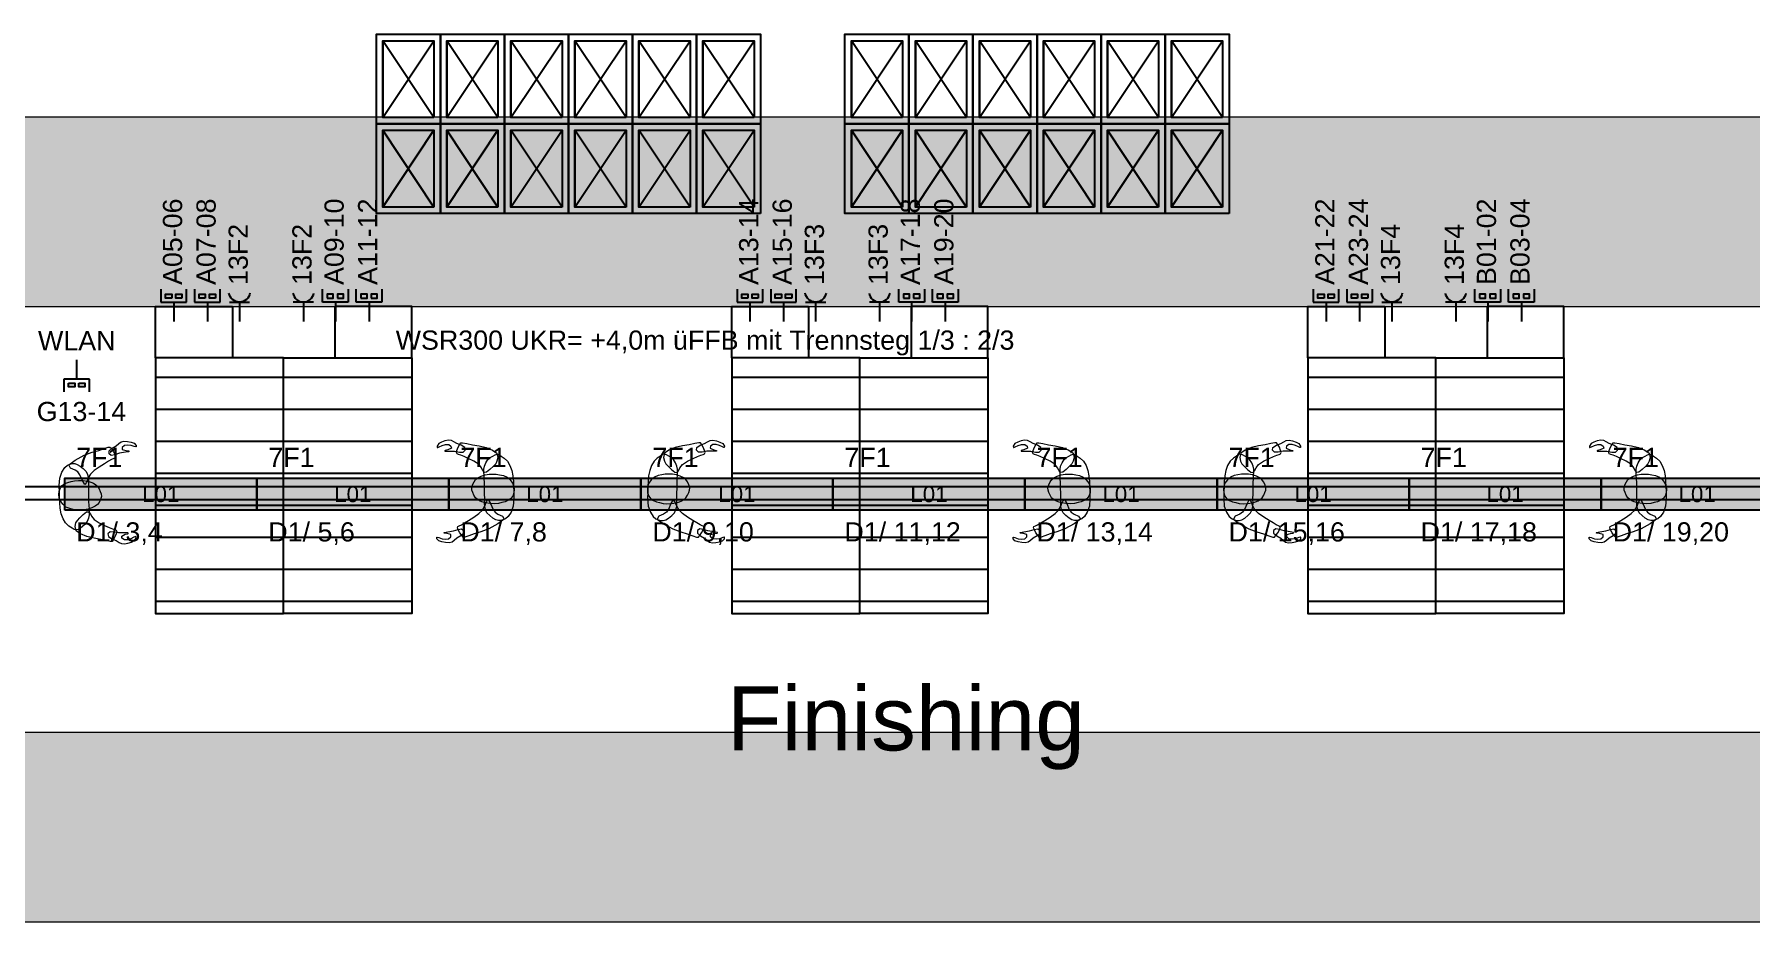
# Model space of a CAD drawing. Header units: millimetres. Extents: x 71769 to 78969, y 7991 to 11789.
# Drawn here: x 73648 to 74989, y 10059 to 10752 of the extents above; entities that cross this region are included whole.
import ezdxf
from ezdxf.enums import TextEntityAlignment as Align

# ---------------------------------------------------------------- set-up
doc = ezdxf.new("R2010")
doc.units = ezdxf.units.MM
doc.header["$LTSCALE"] = 5
doc.header["$MEASUREMENT"] = 0
doc.linetypes.add('AUSGEZOGEN', pattern=[0])
doc.layers.get('0').update_dxf_attribs({"linetype": 'CONTINUOUS'})
for name, color, linetype, lineweight in [('203_Kabelrinnen und Heizplatten#Maßlinie 1_100', 7, 'AUSGEZOGEN', 18), ('4501_180704 Layout Brunnenstraße HCH.dwg#0', 7, 'AUSGEZOGEN', 25), ('4501_180704 Layout Brunnenstraße HCH.dwg#001 Standard-XFT_Con', 7, 'AUSGEZOGEN', 13)]:
    doc.layers.add(name, color=color, linetype=linetype, lineweight=lineweight)
for name, color, linetype in [('E_BEL', 1, 'CONTINUOUS'), ('E_EI_IN', 5, 'CONTINUOUS'), ('E_LF_KR', 7, 'CONTINUOUS'), ('E_SI_EDV', 3, 'CONTINUOUS')]:
    doc.layers.add(name, color=color, linetype=linetype)
doc.styles.add('ARIAL', font='arial.ttf')

# ---------------------------------------------------------------- blocks, each defined once
blk = doc.blocks.new('LED Leuchte')
at = {"true_color": 0xf8f6b0}
h = blk.add_hatch(color=51, dxfattribs=at)
h.dxf.hatch_style = 1
h.paths.add_polyline_path([(0.5, 1), (-0.5, 1), (-0.5, 0), (0.5, 0)])
blk.add_lwpolyline([(-0.5, 0), (-0.5, 1), (0.5, 1), (0.5, 0), (-0.5, 0)])
at = {"style": 'ARIAL'}
for tag, p in [('LED', (0, 0.5)), ('STROMKREIS', (-0.0092, -0.3367)), ('SCHALTKREIS', (-0.0092, -0.5167)), ('FREI1', (-0.0092, -0.6967)), ('FREI2', (-0.0092, -0.889)), ('FREI3', (-0.0092, -1.0567))]:
    blk.add_attdef(tag, text='', height=0.15, dxfattribs=at).set_placement(p, align=Align.MIDDLE_CENTER)
blk.add_attdef('TYP', text='', height=0.15, dxfattribs=at).set_placement((-0.0092, -0.1567), align=Align.MIDDLE)
blk = doc.blocks.new('*U698')
for p, q in [((-0.1, 0.251), (-0.1, 0.151)), ((-0.1, 0.151), (0.1, 0.151)), ((0, 0.151), (0, 0)), ((0.1, 0.151), (0.1, 0.251))]:
    blk.add_line(p, q)
at = {"color": 0, "linetype": 'ByBlock'}
for points in [[(-0.016, 0.183), (-0.064, 0.183), (-0.064, 0.212), (-0.016, 0.212)], [(0.064, 0.183), (0.016, 0.183), (0.016, 0.212), (0.064, 0.212)]]:
    blk.add_lwpolyline(points, close=True, dxfattribs=at)
at = {"style": 'ARIAL'}
for tag, p in [('FREI2', (0, 1.205)), ('LEISTUNG', (0, 1.005)), ('SCHALTKREIS', (0, 0.805)), ('STROMKREIS', (0, 0.605)), ('TYP', (0, 0.405))]:
    blk.add_attdef(tag, text='', height=0.15, dxfattribs=at).set_placement(p, align=Align.MIDDLE)
blk.add_attdef('FREI1', text='', height=0.15, dxfattribs=at).set_placement((0.167, 0.077), align=Align.MIDDLE_LEFT)
blk = doc.blocks.new('*U696')
for p, q in [((0, -0.151), (0, 0)), ((-0.079, -0.151), (0.079, -0.151))]:
    blk.add_line(p, q)
blk.add_arc((0, -0.234), 0.0828, 8.4436, 171.5564)
at = {"style": 'ARIAL'}
blk.add_attdef('FREI1', text='', height=0.15, dxfattribs=at).set_placement((0.167, -0.074), align=Align.MIDDLE_LEFT)
for tag, p in [('TYP', (0, -0.341)), ('SCHALTKREIS', (0, -0.56)), ('STROMKREIS', (0, -0.78)), ('LEISTUNG', (0, -1)), ('FREI2', (0, -1.219))]:
    blk.add_attdef(tag, text='', height=0.15, dxfattribs=at).set_placement(p, align=Align.MIDDLE_CENTER)

msp = doc.modelspace()

# ---------------------------------------------------------------- hatches: boundary and pattern name
at = {"layer": '203_Kabelrinnen und Heizplatten#Maßlinie 1_100', "linetype": 'AUSGEZOGEN', "lineweight": 13}
for points in [[(72750.5, 10539.4), (75750.5, 10539.4), (75750.5, 10687.4), (72750.5, 10687.4)], [(72757.7, 10058.6), (75757.7, 10058.6), (75757.7, 10206.6), (72757.7, 10206.6)]]:
    msp.add_hatch(color=8, dxfattribs=at).paths.add_polyline_path(points)

# ---------------------------------------------------------------- linework, layer by layer
at = {"layer": '203_Kabelrinnen und Heizplatten#Maßlinie 1_100', "color": 18, "linetype": 'AUSGEZOGEN', "lineweight": 13, "true_color": 0x000000}
for p, q in [((75750.5, 10687.4), (72750.5, 10687.4)), ((72750.5, 10539.4), (75750.5, 10539.4)), ((75757.7, 10206.6), (72757.7, 10206.6)), ((72757.7, 10058.6), (75757.7, 10058.6))]:
    msp.add_line(p, q, dxfattribs=at)
at = {"layer": '4501_180704 Layout Brunnenstraße HCH.dwg#0', "color": 18, "linetype": 'AUSGEZOGEN', "lineweight": 25, "true_color": 0x000000}
for p, q in [((73960.2, 10687.2), (73920.2, 10747.2)), ((73920.2, 10747.2), (73920.2, 10687.2)), ((73920.2, 10687.2), (73960.2, 10747.2)), ((74010.2, 10687.2), (73970.2, 10747.2)), ((73970.2, 10747.2), (73970.2, 10687.2)), ((73970.2, 10687.2), (74010.2, 10747.2)), ((74060.2, 10687.2), (74020.2, 10747.2)), ((74020.2, 10747.2), (74020.2, 10687.2)), ((74020.2, 10687.2), (74060.2, 10747.2)), ((74110.2, 10687.2), (74070.2, 10747.2)), ((74070.2, 10747.2), (74070.2, 10687.2)), ((74070.2, 10687.2), (74110.2, 10747.2)), ((74160.2, 10687.2), (74120.2, 10747.2)), ((74120.2, 10747.2), (74120.2, 10687.2)), ((74120.2, 10687.2), (74160.2, 10747.2)), ((74210.2, 10687.2), (74170.2, 10747.2)), ((74170.2, 10747.2), (74170.2, 10687.2)), ((74170.2, 10687.2), (74210.2, 10747.2)), ((74326.2, 10687.2), (74286.2, 10747.2)), ((74286.2, 10747.2), (74286.2, 10687.2)), ((74286.2, 10687.2), (74326.2, 10747.2)), ((74376.2, 10687.2), (74336.2, 10747.2)), ((74336.2, 10747.2), (74336.2, 10687.2)), ((74336.2, 10687.2), (74376.2, 10747.2)), ((74426.2, 10687.2), (74386.2, 10747.2)), ((74386.2, 10747.2), (74386.2, 10687.2)), ((74386.2, 10687.2), (74426.2, 10747.2)), ((74476.2, 10687.2), (74436.2, 10747.2)), ((74436.2, 10747.2), (74436.2, 10687.2)), ((74436.2, 10687.2), (74476.2, 10747.2)), ((74526.2, 10687.2), (74486.2, 10747.2)), ((74486.2, 10747.2), (74486.2, 10687.2)), ((74486.2, 10687.2), (74526.2, 10747.2)), ((74576.2, 10687.2), (74536.2, 10747.2)), ((74536.2, 10747.2), (74536.2, 10687.2)), ((74536.2, 10687.2), (74576.2, 10747.2)), ((73960.2, 10617.2), (73920.2, 10677.2)), ((73920.2, 10677.2), (73920.2, 10617.2)), ((73920.2, 10617.2), (73960.2, 10677.2)), ((74010.2, 10617.2), (73970.2, 10677.2)), ((73970.2, 10677.2), (73970.2, 10617.2)), ((73970.2, 10617.2), (74010.2, 10677.2)), ((74060.2, 10617.2), (74020.2, 10677.2)), ((74020.2, 10677.2), (74020.2, 10617.2)), ((74020.2, 10617.2), (74060.2, 10677.2)), ((74110.2, 10617.2), (74070.2, 10677.2)), ((74070.2, 10677.2), (74070.2, 10617.2)), ((74070.2, 10617.2), (74110.2, 10677.2)), ((74160.2, 10617.2), (74120.2, 10677.2)), ((74120.2, 10677.2), (74120.2, 10617.2)), ((74120.2, 10617.2), (74160.2, 10677.2)), ((74210.2, 10617.2), (74170.2, 10677.2)), ((74170.2, 10677.2), (74170.2, 10617.2)), ((74170.2, 10617.2), (74210.2, 10677.2)), ((74326.2, 10617.2), (74286.2, 10677.2)), ((74286.2, 10677.2), (74286.2, 10617.2)), ((74286.2, 10617.2), (74326.2, 10677.2)), ((74376.2, 10617.2), (74336.2, 10677.2)), ((74336.2, 10677.2), (74336.2, 10617.2)), ((74336.2, 10617.2), (74376.2, 10677.2)), ((74426.2, 10617.2), (74386.2, 10677.2)), ((74386.2, 10677.2), (74386.2, 10617.2)), ((74386.2, 10617.2), (74426.2, 10677.2)), ((74476.2, 10617.2), (74436.2, 10677.2)), ((74436.2, 10677.2), (74436.2, 10617.2)), ((74436.2, 10617.2), (74476.2, 10677.2)), ((74526.2, 10617.2), (74486.2, 10677.2)), ((74486.2, 10677.2), (74486.2, 10617.2)), ((74486.2, 10617.2), (74526.2, 10677.2)), ((74576.2, 10617.2), (74536.2, 10677.2)), ((74536.2, 10677.2), (74536.2, 10617.2)), ((74536.2, 10617.2), (74576.2, 10677.2)), ((73742.8, 10484.2), (73842.8, 10484.2)), ((73842.8, 10484.2), (73942.8, 10484.2)), ((74192.8, 10484.2), (74292.8, 10484.2)), ((74292.8, 10484.2), (74392.8, 10484.2)), ((74642.8, 10484.2), (74742.8, 10484.2)), ((74742.8, 10484.2), (74842.8, 10484.2)), ((73742.8, 10459.2), (73842.8, 10459.2)), ((73842.8, 10459.2), (73942.8, 10459.2)), ((74192.8, 10459.2), (74292.8, 10459.2)), ((74292.8, 10459.2), (74392.8, 10459.2)), ((74642.8, 10459.2), (74742.8, 10459.2)), ((74742.8, 10459.2), (74842.8, 10459.2)), ((73742.8, 10434.2), (73842.8, 10434.2)), ((73842.8, 10434.2), (73942.8, 10434.2)), ((74192.8, 10434.2), (74292.8, 10434.2)), ((74292.8, 10434.2), (74392.8, 10434.2)), ((74642.8, 10434.2), (74742.8, 10434.2)), ((74742.8, 10434.2), (74842.8, 10434.2)), ((73742.8, 10409.2), (73842.8, 10409.2)), ((73842.8, 10409.2), (73942.8, 10409.2)), ((74192.8, 10409.2), (74292.8, 10409.2)), ((74292.8, 10409.2), (74392.8, 10409.2)), ((74642.8, 10409.2), (74742.8, 10409.2)), ((74742.8, 10409.2), (74842.8, 10409.2)), ((73742.8, 10384.2), (73842.8, 10384.2)), ((73842.8, 10384.2), (73942.8, 10384.2)), ((74192.8, 10384.2), (74292.8, 10384.2)), ((74292.8, 10384.2), (74392.8, 10384.2)), ((74642.8, 10384.2), (74742.8, 10384.2)), ((74742.8, 10384.2), (74842.8, 10384.2)), ((73742.8, 10359.2), (73842.8, 10359.2)), ((73842.8, 10359.2), (73942.8, 10359.2)), ((74192.8, 10359.2), (74292.8, 10359.2)), ((74292.8, 10359.2), (74392.8, 10359.2)), ((74642.8, 10359.2), (74742.8, 10359.2)), ((74742.8, 10359.2), (74842.8, 10359.2)), ((73742.8, 10334.2), (73842.8, 10334.2)), ((73842.8, 10334.2), (73942.8, 10334.2)), ((74192.8, 10334.2), (74292.8, 10334.2)), ((74292.8, 10334.2), (74392.8, 10334.2)), ((74642.8, 10334.2), (74742.8, 10334.2)), ((74742.8, 10334.2), (74842.8, 10334.2)), ((73742.8, 10309.2), (73842.8, 10309.2)), ((73842.8, 10309.2), (73942.8, 10309.2)), ((74192.8, 10309.2), (74292.8, 10309.2)), ((74292.8, 10309.2), (74392.8, 10309.2)), ((74642.8, 10309.2), (74742.8, 10309.2)), ((74742.8, 10309.2), (74842.8, 10309.2))]:
    msp.add_line(p, q, dxfattribs=at)
at = {"layer": '4501_180704 Layout Brunnenstraße HCH.dwg#0', "linetype": 'AUSGEZOGEN', "lineweight": 25}
for points in [[(73965.2, 10682.2), (73915.2, 10682.2), (73915.2, 10752.2), (73965.2, 10752.2), (73965.2, 10682.2)], [(74015.2, 10682.2), (73965.2, 10682.2), (73965.2, 10752.2), (74015.2, 10752.2), (74015.2, 10682.2)], [(74065.2, 10682.2), (74015.2, 10682.2), (74015.2, 10752.2), (74065.2, 10752.2), (74065.2, 10682.2)], [(74115.2, 10682.2), (74065.2, 10682.2), (74065.2, 10752.2), (74115.2, 10752.2), (74115.2, 10682.2)], [(74165.2, 10682.2), (74115.2, 10682.2), (74115.2, 10752.2), (74165.2, 10752.2), (74165.2, 10682.2)], [(74215.2, 10682.2), (74165.2, 10682.2), (74165.2, 10752.2), (74215.2, 10752.2), (74215.2, 10682.2)], [(74331.2, 10682.2), (74281.2, 10682.2), (74281.2, 10752.2), (74331.2, 10752.2), (74331.2, 10682.2)], [(74381.2, 10682.2), (74331.2, 10682.2), (74331.2, 10752.2), (74381.2, 10752.2), (74381.2, 10682.2)], [(74431.2, 10682.2), (74381.2, 10682.2), (74381.2, 10752.2), (74431.2, 10752.2), (74431.2, 10682.2)], [(74481.2, 10682.2), (74431.2, 10682.2), (74431.2, 10752.2), (74481.2, 10752.2), (74481.2, 10682.2)], [(74531.2, 10682.2), (74481.2, 10682.2), (74481.2, 10752.2), (74531.2, 10752.2), (74531.2, 10682.2)], [(74581.2, 10682.2), (74531.2, 10682.2), (74531.2, 10752.2), (74581.2, 10752.2), (74581.2, 10682.2)], [(73960.2, 10687.2), (73920.2, 10687.2), (73920.2, 10747.2), (73960.2, 10747.2), (73960.2, 10687.2)], [(74010.2, 10687.2), (73970.2, 10687.2), (73970.2, 10747.2), (74010.2, 10747.2), (74010.2, 10687.2)], [(74060.2, 10687.2), (74020.2, 10687.2), (74020.2, 10747.2), (74060.2, 10747.2), (74060.2, 10687.2)], [(74110.2, 10687.2), (74070.2, 10687.2), (74070.2, 10747.2), (74110.2, 10747.2), (74110.2, 10687.2)], [(74160.2, 10687.2), (74120.2, 10687.2), (74120.2, 10747.2), (74160.2, 10747.2), (74160.2, 10687.2)], [(74210.2, 10687.2), (74170.2, 10687.2), (74170.2, 10747.2), (74210.2, 10747.2), (74210.2, 10687.2)], [(74326.2, 10687.2), (74286.2, 10687.2), (74286.2, 10747.2), (74326.2, 10747.2), (74326.2, 10687.2)], [(74376.2, 10687.2), (74336.2, 10687.2), (74336.2, 10747.2), (74376.2, 10747.2), (74376.2, 10687.2)], [(74426.2, 10687.2), (74386.2, 10687.2), (74386.2, 10747.2), (74426.2, 10747.2), (74426.2, 10687.2)], [(74476.2, 10687.2), (74436.2, 10687.2), (74436.2, 10747.2), (74476.2, 10747.2), (74476.2, 10687.2)], [(74526.2, 10687.2), (74486.2, 10687.2), (74486.2, 10747.2), (74526.2, 10747.2), (74526.2, 10687.2)], [(74576.2, 10687.2), (74536.2, 10687.2), (74536.2, 10747.2), (74576.2, 10747.2), (74576.2, 10687.2)], [(73965.2, 10612.2), (73915.2, 10612.2), (73915.2, 10682.2), (73965.2, 10682.2), (73965.2, 10612.2)], [(73960.2, 10617.2), (73920.2, 10617.2), (73920.2, 10677.2), (73960.2, 10677.2), (73960.2, 10617.2)], [(74015.2, 10612.2), (73965.2, 10612.2), (73965.2, 10682.2), (74015.2, 10682.2), (74015.2, 10612.2)], [(74010.2, 10617.2), (73970.2, 10617.2), (73970.2, 10677.2), (74010.2, 10677.2), (74010.2, 10617.2)], [(74065.2, 10612.2), (74015.2, 10612.2), (74015.2, 10682.2), (74065.2, 10682.2), (74065.2, 10612.2)], [(74060.2, 10617.2), (74020.2, 10617.2), (74020.2, 10677.2), (74060.2, 10677.2), (74060.2, 10617.2)], [(74115.2, 10612.2), (74065.2, 10612.2), (74065.2, 10682.2), (74115.2, 10682.2), (74115.2, 10612.2)], [(74110.2, 10617.2), (74070.2, 10617.2), (74070.2, 10677.2), (74110.2, 10677.2), (74110.2, 10617.2)], [(74165.2, 10612.2), (74115.2, 10612.2), (74115.2, 10682.2), (74165.2, 10682.2), (74165.2, 10612.2)], [(74160.2, 10617.2), (74120.2, 10617.2), (74120.2, 10677.2), (74160.2, 10677.2), (74160.2, 10617.2)], [(74215.2, 10612.2), (74165.2, 10612.2), (74165.2, 10682.2), (74215.2, 10682.2), (74215.2, 10612.2)], [(74210.2, 10617.2), (74170.2, 10617.2), (74170.2, 10677.2), (74210.2, 10677.2), (74210.2, 10617.2)], [(74331.2, 10612.2), (74281.2, 10612.2), (74281.2, 10682.2), (74331.2, 10682.2), (74331.2, 10612.2)], [(74326.2, 10617.2), (74286.2, 10617.2), (74286.2, 10677.2), (74326.2, 10677.2), (74326.2, 10617.2)], [(74381.2, 10612.2), (74331.2, 10612.2), (74331.2, 10682.2), (74381.2, 10682.2), (74381.2, 10612.2)], [(74376.2, 10617.2), (74336.2, 10617.2), (74336.2, 10677.2), (74376.2, 10677.2), (74376.2, 10617.2)], [(74431.2, 10612.2), (74381.2, 10612.2), (74381.2, 10682.2), (74431.2, 10682.2), (74431.2, 10612.2)], [(74426.2, 10617.2), (74386.2, 10617.2), (74386.2, 10677.2), (74426.2, 10677.2), (74426.2, 10617.2)], [(74481.2, 10612.2), (74431.2, 10612.2), (74431.2, 10682.2), (74481.2, 10682.2), (74481.2, 10612.2)], [(74476.2, 10617.2), (74436.2, 10617.2), (74436.2, 10677.2), (74476.2, 10677.2), (74476.2, 10617.2)], [(74531.2, 10612.2), (74481.2, 10612.2), (74481.2, 10682.2), (74531.2, 10682.2), (74531.2, 10612.2)], [(74526.2, 10617.2), (74486.2, 10617.2), (74486.2, 10677.2), (74526.2, 10677.2), (74526.2, 10617.2)], [(74581.2, 10612.2), (74531.2, 10612.2), (74531.2, 10682.2), (74581.2, 10682.2), (74581.2, 10612.2)], [(74576.2, 10617.2), (74536.2, 10617.2), (74536.2, 10677.2), (74576.2, 10677.2), (74576.2, 10617.2)], [(73802.8, 10539.4), (73802.8, 10499.4), (73742.8, 10499.4), (73742.8, 10539.4), (73802.8, 10539.4)], [(73882.8, 10539.4), (73882.8, 10499.4), (73942.8, 10499.4), (73942.8, 10539.4), (73882.8, 10539.4)], [(74252.8, 10539.4), (74252.8, 10499.4), (74192.8, 10499.4), (74192.8, 10539.4), (74252.8, 10539.4)], [(74332.8, 10539.4), (74332.8, 10499.4), (74392.8, 10499.4), (74392.8, 10539.4), (74332.8, 10539.4)], [(74702.8, 10539.4), (74702.8, 10499.4), (74642.8, 10499.4), (74642.8, 10539.4), (74702.8, 10539.4)], [(74782.8, 10539.4), (74782.8, 10499.4), (74842.8, 10499.4), (74842.8, 10539.4), (74782.8, 10539.4)], [(73742.8, 10499.4), (73742.8, 10299.4), (73842.8, 10299.4), (73842.8, 10499.4), (73742.8, 10499.4)], [(73942.8, 10499.4), (73942.8, 10299.4), (73842.8, 10299.4), (73842.8, 10499.4), (73942.8, 10499.4)], [(74192.8, 10499.4), (74192.8, 10299.4), (74292.8, 10299.4), (74292.8, 10499.4), (74192.8, 10499.4)], [(74392.8, 10499.4), (74392.8, 10299.4), (74292.8, 10299.4), (74292.8, 10499.4), (74392.8, 10499.4)], [(74642.8, 10499.4), (74642.8, 10299.4), (74742.8, 10299.4), (74742.8, 10499.4), (74642.8, 10499.4)], [(74842.8, 10499.4), (74842.8, 10299.4), (74742.8, 10299.4), (74742.8, 10499.4), (74842.8, 10499.4)]]:
    msp.add_lwpolyline(points, dxfattribs=at)
at = {"layer": '4501_180704 Layout Brunnenstraße HCH.dwg#001 Standard-XFT_Con', "linetype": 'AUSGEZOGEN', "lineweight": 13}
for points in [[(73709.6, 10426.4), (73710.9, 10423.9), (73711.5, 10422.3), (73711.3, 10421.3), (73710.1, 10420.7), (73708.4, 10419.9), (73706, 10418.5), (73702.8, 10416.6), (73698.7, 10414), (73694.8, 10411.2), (73692, 10408.5), (73690.2, 10405.5), (73688.8, 10401.8), (73687.5, 10400.3), (73685.7, 10403.4), (73683.7, 10407.9), (73682.1, 10410.2), (73679.9, 10411.6), (73676.3, 10413.2), (73675, 10415.6), (73679.9, 10419.4), (73687.1, 10423.2), (73693.3, 10425.5), (73698.5, 10427), (73702.7, 10428.5), (73705.7, 10429.5), (73707.1, 10429.6), (73708, 10428.7), (73709.6, 10426.4)], [(73719.2, 10425.5), (73714.6, 10424.8), (73711, 10423.6), (73708.2, 10423.1), (73706.4, 10424.4), (73706.4, 10426.6), (73708.8, 10428.7), (73712, 10430.6), (73714, 10432.3), (73715.8, 10433.6), (73718.1, 10434.1), (73720.8, 10434), (73723.7, 10433.5), (73726, 10432.6), (73727.6, 10430.9), (73727.6, 10429.8), (73727.3, 10429.7), (73726.1, 10430), (73723.6, 10430.8), (73720.9, 10431.2), (73718.4, 10430.8), (73716.7, 10429.3), (73716.8, 10427.7), (73719.7, 10426.8), (73721.8, 10426.6), (73722, 10426.4), (73722, 10426.1), (73721.9, 10425.9), (73719.2, 10425.5)], [(73971.7, 10426.3), (73976.3, 10426.3), (73980.1, 10425.7), (73982.9, 10425.5), (73984.5, 10427.1), (73984.2, 10429.2), (73981.5, 10431), (73978.1, 10432.4), (73975.8, 10433.8), (73973.9, 10434.8), (73971.5, 10434.9), (73968.8, 10434.5), (73966.1, 10433.5), (73963.9, 10432.3), (73962.6, 10430.4), (73962.8, 10429.3), (73963.1, 10429.2), (73964.2, 10429.7), (73966.5, 10430.9), (73969.1, 10431.7), (73971.7, 10431.7), (73973.5, 10430.4), (73973.8, 10428.8), (73971, 10427.5), (73968.9, 10427), (73968.8, 10426.7), (73968.8, 10426.5), (73968.9, 10426.3), (73971.7, 10426.3)], [(73979.2, 10429.5), (73980.5, 10431.9), (73981.3, 10433), (73982.6, 10433), (73985.8, 10432.4), (73990.2, 10431.4), (73995.4, 10430.5), (74001, 10429.2), (74006, 10427.2), (74009.4, 10424.7), (74010.2, 10421.5), (74009.4, 10418.6), (74008.4, 10416.6), (74006.6, 10414.7), (74003.9, 10412), (74001.3, 10409.9), (73999.6, 10409.8), (73998.4, 10411), (73997.3, 10413.3), (73995.4, 10416), (73991.4, 10418.5), (73987, 10420.6), (73983.7, 10422.1), (73981.1, 10423.2), (73979.3, 10423.8), (73978.2, 10424.3), (73977.7, 10425.3), (73978.1, 10426.9), (73979.2, 10429.5)], [(74170.5, 10429.5), (74169.1, 10431.9), (74168.3, 10433), (74167, 10433), (74163.9, 10432.4), (74159.5, 10431.4), (74154.3, 10430.5), (74148.7, 10429.2), (74143.7, 10427.2), (74140.3, 10424.7), (74139.5, 10421.5), (74140.2, 10418.6), (74141.3, 10416.6), (74143, 10414.7), (74145.7, 10412), (74148.3, 10409.9), (74150.1, 10409.8), (74151.2, 10411), (74152.3, 10413.3), (74154.3, 10416), (74158.2, 10418.5), (74162.6, 10420.6), (74166, 10422.1), (74168.6, 10423.2), (74170.4, 10423.8), (74171.5, 10424.3), (74171.9, 10425.3), (74171.5, 10426.9), (74170.5, 10429.5)], [(74178, 10426.3), (74173.4, 10426.3), (74169.6, 10425.7), (74166.8, 10425.5), (74165.2, 10427.1), (74165.5, 10429.2), (74168.2, 10431), (74171.6, 10432.4), (74173.9, 10433.8), (74175.8, 10434.8), (74178.1, 10434.9), (74180.8, 10434.5), (74183.6, 10433.5), (74185.8, 10432.3), (74187, 10430.4), (74186.9, 10429.3), (74186.6, 10429.2), (74185.5, 10429.7), (74183.1, 10430.9), (74180.5, 10431.7), (74178, 10431.7), (74176.1, 10430.4), (74175.9, 10428.8), (74178.7, 10427.5), (74180.8, 10427), (74180.9, 10426.7), (74180.9, 10426.5), (74180.7, 10426.3), (74178, 10426.3)], [(74421.7, 10426.3), (74426.3, 10426.3), (74430.1, 10425.7), (74432.9, 10425.5), (74434.5, 10427.1), (74434.2, 10429.2), (74431.5, 10431), (74428.1, 10432.4), (74425.8, 10433.8), (74423.9, 10434.8), (74421.5, 10434.9), (74418.8, 10434.5), (74416.1, 10433.5), (74413.9, 10432.3), (74412.6, 10430.4), (74412.8, 10429.3), (74413.1, 10429.2), (74414.2, 10429.7), (74416.5, 10430.9), (74419.1, 10431.7), (74421.7, 10431.7), (74423.5, 10430.4), (74423.8, 10428.8), (74421, 10427.5), (74418.9, 10427), (74418.8, 10426.7), (74418.8, 10426.5), (74418.9, 10426.3), (74421.7, 10426.3)], [(74429.2, 10429.5), (74430.5, 10431.9), (74431.3, 10433), (74432.6, 10433), (74435.8, 10432.4), (74440.2, 10431.4), (74445.4, 10430.5), (74451, 10429.2), (74456, 10427.2), (74459.4, 10424.7), (74460.2, 10421.5), (74459.4, 10418.6), (74458.4, 10416.6), (74456.6, 10414.7), (74453.9, 10412), (74451.3, 10409.9), (74449.6, 10409.8), (74448.4, 10411), (74447.3, 10413.3), (74445.4, 10416), (74441.4, 10418.5), (74437, 10420.6), (74433.7, 10422.1), (74431.1, 10423.2), (74429.3, 10423.8), (74428.2, 10424.3), (74427.7, 10425.3), (74428.1, 10426.9), (74429.2, 10429.5)], [(74620.5, 10429.5), (74619.1, 10431.9), (74618.3, 10433), (74617, 10433), (74613.9, 10432.4), (74609.5, 10431.4), (74604.3, 10430.5), (74598.7, 10429.2), (74593.7, 10427.2), (74590.3, 10424.7), (74589.5, 10421.5), (74590.2, 10418.6), (74591.3, 10416.6), (74593, 10414.7), (74595.7, 10412), (74598.3, 10409.9), (74600.1, 10409.8), (74601.2, 10411), (74602.3, 10413.3), (74604.3, 10416), (74608.2, 10418.5), (74612.6, 10420.6), (74616, 10422.1), (74618.6, 10423.2), (74620.4, 10423.8), (74621.5, 10424.3), (74621.9, 10425.3), (74621.5, 10426.9), (74620.5, 10429.5)], [(74628, 10426.3), (74623.4, 10426.3), (74619.6, 10425.7), (74616.8, 10425.5), (74615.2, 10427.1), (74615.5, 10429.2), (74618.2, 10431), (74621.6, 10432.4), (74623.9, 10433.8), (74625.8, 10434.8), (74628.1, 10434.9), (74630.8, 10434.5), (74633.6, 10433.5), (74635.8, 10432.3), (74637, 10430.4), (74636.9, 10429.3), (74636.6, 10429.2), (74635.5, 10429.7), (74633.1, 10430.9), (74630.5, 10431.7), (74628, 10431.7), (74626.1, 10430.4), (74625.9, 10428.8), (74628.7, 10427.5), (74630.8, 10427), (74630.9, 10426.7), (74630.9, 10426.5), (74630.7, 10426.3), (74628, 10426.3)], [(74871.7, 10426.3), (74876.3, 10426.3), (74880.1, 10425.7), (74882.9, 10425.5), (74884.5, 10427.1), (74884.2, 10429.2), (74881.5, 10431), (74878.1, 10432.4), (74875.8, 10433.8), (74873.9, 10434.8), (74871.5, 10434.9), (74868.8, 10434.5), (74866.1, 10433.5), (74863.9, 10432.3), (74862.6, 10430.4), (74862.8, 10429.3), (74863.1, 10429.2), (74864.2, 10429.7), (74866.5, 10430.9), (74869.1, 10431.7), (74871.7, 10431.7), (74873.5, 10430.4), (74873.8, 10428.8), (74871, 10427.5), (74868.9, 10427), (74868.8, 10426.7), (74868.8, 10426.5), (74868.9, 10426.3), (74871.7, 10426.3)], [(74879.2, 10429.5), (74880.5, 10431.9), (74881.3, 10433), (74882.6, 10433), (74885.8, 10432.4), (74890.2, 10431.4), (74895.4, 10430.5), (74901, 10429.2), (74906, 10427.2), (74909.4, 10424.7), (74910.2, 10421.5), (74909.4, 10418.6), (74908.4, 10416.6), (74906.6, 10414.7), (74903.9, 10412), (74901.3, 10409.9), (74899.6, 10409.8), (74898.4, 10411), (74897.3, 10413.3), (74895.4, 10416), (74891.4, 10418.5), (74887, 10420.6), (74883.7, 10422.1), (74881.1, 10423.2), (74879.3, 10423.8), (74878.2, 10424.3), (74877.7, 10425.3), (74878.1, 10426.9), (74879.2, 10429.5)], [(73690.4, 10403.1), (73690.3, 10399.9), (73690.4, 10395.6), (73690.5, 10391.1), (73690.5, 10387.1), (73690.7, 10383.9), (73690.8, 10381.2), (73690.9, 10378.8), (73690.9, 10376.6), (73690.5, 10374.1), (73689.3, 10371.5), (73687.6, 10369.1), (73685.8, 10367.4), (73684, 10366.2), (73682.2, 10365.2), (73680.6, 10364.8), (73679.2, 10365.2), (73677.5, 10366.3), (73675, 10367.9), (73672.5, 10370.3), (73670.6, 10373.6), (73669.1, 10377.5), (73668.3, 10381.8), (73667.9, 10386.1), (73667.8, 10389.9), (73667.6, 10394.1), (73667.5, 10399.6), (73667.9, 10405.3), (73669.6, 10410.1), (73671.8, 10413.6), (73674, 10415.4), (73676, 10416.3), (73677.8, 10416.8), (73679.6, 10416.8), (73681.6, 10416.1), (73683.8, 10414.7), (73686.3, 10412.8), (73688.5, 10410.5), (73689.7, 10408.2), (73690.2, 10405.7), (73690.4, 10403.1)], [(73999.7, 10385.8), (73999.8, 10389), (73999.7, 10393.3), (73999.6, 10397.8), (73999.6, 10401.7), (73999.4, 10405), (73999.3, 10407.7), (73999.2, 10410), (73999.2, 10412.3), (73999.6, 10414.7), (74000.8, 10417.4), (74002.4, 10419.8), (74004.2, 10421.4), (74006.1, 10422.6), (74007.9, 10423.6), (74009.5, 10424), (74010.8, 10423.7), (74012.6, 10422.6), (74015, 10420.9), (74017.6, 10418.6), (74019.5, 10415.3), (74021, 10411.4), (74021.8, 10407), (74022.2, 10402.7), (74022.3, 10398.9), (74022.5, 10394.7), (74022.5, 10389.2), (74022.1, 10383.5), (74020.5, 10378.7), (74018.2, 10375.3), (74016.1, 10373.4), (74014.1, 10372.6), (74012.3, 10372.1), (74010.5, 10372.1), (74008.5, 10372.7), (74006.3, 10374.1), (74003.8, 10376.1), (74001.6, 10378.3), (74000.4, 10380.7), (73999.8, 10383.2), (73999.7, 10385.8)], [(74150, 10385.8), (74149.9, 10389), (74150, 10393.3), (74150.1, 10397.8), (74150.1, 10401.7), (74150.2, 10405), (74150.4, 10407.7), (74150.5, 10410), (74150.5, 10412.3), (74150, 10414.7), (74148.9, 10417.4), (74147.2, 10419.8), (74145.4, 10421.4), (74143.6, 10422.6), (74141.8, 10423.6), (74140.2, 10424), (74138.8, 10423.7), (74137.1, 10422.6), (74134.6, 10420.9), (74132.1, 10418.6), (74130.1, 10415.3), (74128.7, 10411.4), (74127.8, 10407), (74127.5, 10402.7), (74127.3, 10398.9), (74127.2, 10394.7), (74127.1, 10389.2), (74127.5, 10383.5), (74129.2, 10378.7), (74131.4, 10375.3), (74133.6, 10373.4), (74135.5, 10372.6), (74137.4, 10372.1), (74139.2, 10372.1), (74141.2, 10372.7), (74143.4, 10374.1), (74145.9, 10376.1), (74148, 10378.3), (74149.2, 10380.7), (74149.8, 10383.2), (74150, 10385.8)], [(74449.7, 10385.8), (74449.8, 10389), (74449.7, 10393.3), (74449.6, 10397.8), (74449.6, 10401.7), (74449.4, 10405), (74449.3, 10407.7), (74449.2, 10410), (74449.2, 10412.3), (74449.6, 10414.7), (74450.8, 10417.4), (74452.4, 10419.8), (74454.2, 10421.4), (74456.1, 10422.6), (74457.9, 10423.6), (74459.5, 10424), (74460.8, 10423.7), (74462.6, 10422.6), (74465, 10420.9), (74467.6, 10418.6), (74469.5, 10415.3), (74471, 10411.4), (74471.8, 10407), (74472.2, 10402.7), (74472.3, 10398.9), (74472.5, 10394.7), (74472.5, 10389.2), (74472.1, 10383.5), (74470.5, 10378.7), (74468.2, 10375.3), (74466.1, 10373.4), (74464.1, 10372.6), (74462.3, 10372.1), (74460.5, 10372.1), (74458.5, 10372.7), (74456.3, 10374.1), (74453.8, 10376.1), (74451.6, 10378.3), (74450.4, 10380.7), (74449.8, 10383.2), (74449.7, 10385.8)], [(74600, 10385.8), (74599.9, 10389), (74600, 10393.3), (74600.1, 10397.8), (74600.1, 10401.7), (74600.2, 10405), (74600.4, 10407.7), (74600.5, 10410), (74600.5, 10412.3), (74600, 10414.7), (74598.9, 10417.4), (74597.2, 10419.8), (74595.4, 10421.4), (74593.6, 10422.6), (74591.8, 10423.6), (74590.2, 10424), (74588.8, 10423.7), (74587.1, 10422.6), (74584.6, 10420.9), (74582.1, 10418.6), (74580.1, 10415.3), (74578.7, 10411.4), (74577.8, 10407), (74577.5, 10402.7), (74577.3, 10398.9), (74577.2, 10394.7), (74577.1, 10389.2), (74577.5, 10383.5), (74579.2, 10378.7), (74581.4, 10375.3), (74583.6, 10373.4), (74585.5, 10372.6), (74587.4, 10372.1), (74589.2, 10372.1), (74591.2, 10372.7), (74593.4, 10374.1), (74595.9, 10376.1), (74598, 10378.3), (74599.2, 10380.7), (74599.8, 10383.2), (74600, 10385.8)], [(74899.7, 10385.8), (74899.8, 10389), (74899.7, 10393.3), (74899.6, 10397.8), (74899.6, 10401.7), (74899.4, 10405), (74899.3, 10407.7), (74899.2, 10410), (74899.2, 10412.3), (74899.6, 10414.7), (74900.8, 10417.4), (74902.4, 10419.8), (74904.2, 10421.4), (74906.1, 10422.6), (74907.9, 10423.6), (74909.5, 10424), (74910.8, 10423.7), (74912.6, 10422.6), (74915, 10420.9), (74917.6, 10418.6), (74919.5, 10415.3), (74921, 10411.4), (74921.8, 10407), (74922.2, 10402.7), (74922.3, 10398.9), (74922.5, 10394.7), (74922.5, 10389.2), (74922.1, 10383.5), (74920.5, 10378.7), (74918.2, 10375.3), (74916.1, 10373.4), (74914.1, 10372.6), (74912.3, 10372.1), (74910.5, 10372.1), (74908.5, 10372.7), (74906.3, 10374.1), (74903.8, 10376.1), (74901.6, 10378.3), (74900.4, 10380.7), (74899.8, 10383.2), (74899.7, 10385.8)], [(73700.3, 10393), (73700.4, 10391), (73699.7, 10388.6), (73698.6, 10386.3), (73697.4, 10384.6), (73695.7, 10383.3), (73693.1, 10382), (73690, 10381), (73686.9, 10380.5), (73683.9, 10380.3), (73681.2, 10380.5), (73678.5, 10380.9), (73675.7, 10381.5), (73672.8, 10382.7), (73670.4, 10384.9), (73668.5, 10387.5), (73667.5, 10390), (73667.3, 10392.5), (73667.5, 10395.1), (73668.4, 10397.7), (73669.9, 10399.6), (73672, 10401.1), (73674.3, 10402), (73676.8, 10402.6), (73679.5, 10403.2), (73682.6, 10403.5), (73686.2, 10403.4), (73689.7, 10402.9), (73692.3, 10402.2), (73694.3, 10401.3), (73696, 10400.2), (73697.4, 10399), (73698.7, 10396.9), (73699.6, 10394.8), (73700.3, 10393)], [(73989.8, 10395.9), (73989.7, 10397.8), (73990.4, 10400.2), (73991.5, 10402.5), (73992.7, 10404.2), (73994.4, 10405.6), (73997, 10406.8), (74000.1, 10407.8), (74003.2, 10408.4), (74006.2, 10408.5), (74008.9, 10408.3), (74011.5, 10407.9), (74014.4, 10407.3), (74017.3, 10406.2), (74019.7, 10403.9), (74021.6, 10401.3), (74022.6, 10398.9), (74022.8, 10396.4), (74022.6, 10393.7), (74021.7, 10391.2), (74020.1, 10389.2), (74018, 10387.8), (74015.8, 10386.8), (74013.3, 10386.2), (74010.5, 10385.6), (74007.5, 10385.3), (74003.8, 10385.4), (74000.4, 10386), (73997.7, 10386.7), (73995.8, 10387.6), (73994.1, 10388.6), (73992.6, 10389.9), (73991.4, 10391.9), (73990.5, 10394.1), (73989.8, 10395.9)], [(74159.9, 10395.9), (74160, 10397.8), (74159.3, 10400.2), (74158.2, 10402.5), (74156.9, 10404.2), (74155.3, 10405.6), (74152.6, 10406.8), (74149.5, 10407.8), (74146.4, 10408.4), (74143.5, 10408.5), (74140.8, 10408.3), (74138.1, 10407.9), (74135.3, 10407.3), (74132.4, 10406.2), (74129.9, 10403.9), (74128, 10401.3), (74127.1, 10398.9), (74126.9, 10396.4), (74127.1, 10393.7), (74128, 10391.2), (74129.5, 10389.2), (74131.6, 10387.8), (74133.9, 10386.8), (74136.4, 10386.2), (74139.1, 10385.6), (74142.2, 10385.3), (74145.8, 10385.4), (74149.3, 10386), (74151.9, 10386.7), (74153.9, 10387.6), (74155.6, 10388.6), (74157, 10389.9), (74158.3, 10391.9), (74159.2, 10394.1), (74159.9, 10395.9)], [(74439.8, 10395.9), (74439.7, 10397.8), (74440.4, 10400.2), (74441.5, 10402.5), (74442.7, 10404.2), (74444.4, 10405.6), (74447, 10406.8), (74450.1, 10407.8), (74453.2, 10408.4), (74456.2, 10408.5), (74458.9, 10408.3), (74461.5, 10407.9), (74464.4, 10407.3), (74467.3, 10406.2), (74469.7, 10403.9), (74471.6, 10401.3), (74472.6, 10398.9), (74472.8, 10396.4), (74472.6, 10393.7), (74471.7, 10391.2), (74470.1, 10389.2), (74468, 10387.8), (74465.8, 10386.8), (74463.3, 10386.2), (74460.5, 10385.6), (74457.5, 10385.3), (74453.8, 10385.4), (74450.4, 10386), (74447.7, 10386.7), (74445.8, 10387.6), (74444.1, 10388.6), (74442.6, 10389.9), (74441.4, 10391.9), (74440.5, 10394.1), (74439.8, 10395.9)], [(74609.9, 10395.9), (74610, 10397.8), (74609.3, 10400.2), (74608.2, 10402.5), (74606.9, 10404.2), (74605.3, 10405.6), (74602.6, 10406.8), (74599.5, 10407.8), (74596.4, 10408.4), (74593.5, 10408.5), (74590.8, 10408.3), (74588.1, 10407.9), (74585.3, 10407.3), (74582.4, 10406.2), (74579.9, 10403.9), (74578, 10401.3), (74577.1, 10398.9), (74576.9, 10396.4), (74577.1, 10393.7), (74578, 10391.2), (74579.5, 10389.2), (74581.6, 10387.8), (74583.9, 10386.8), (74586.4, 10386.2), (74589.1, 10385.6), (74592.2, 10385.3), (74595.8, 10385.4), (74599.3, 10386), (74601.9, 10386.7), (74603.9, 10387.6), (74605.6, 10388.6), (74607, 10389.9), (74608.3, 10391.9), (74609.2, 10394.1), (74609.9, 10395.9)], [(74889.8, 10395.9), (74889.7, 10397.8), (74890.4, 10400.2), (74891.5, 10402.5), (74892.7, 10404.2), (74894.4, 10405.6), (74897, 10406.8), (74900.1, 10407.8), (74903.2, 10408.4), (74906.2, 10408.5), (74908.9, 10408.3), (74911.5, 10407.9), (74914.4, 10407.3), (74917.3, 10406.2), (74919.7, 10403.9), (74921.6, 10401.3), (74922.6, 10398.9), (74922.8, 10396.4), (74922.6, 10393.7), (74921.7, 10391.2), (74920.1, 10389.2), (74918, 10387.8), (74915.8, 10386.8), (74913.3, 10386.2), (74910.5, 10385.6), (74907.5, 10385.3), (74903.8, 10385.4), (74900.4, 10386), (74897.7, 10386.7), (74895.8, 10387.6), (74894.1, 10388.6), (74892.6, 10389.9), (74891.4, 10391.9), (74890.5, 10394.1), (74889.8, 10395.9)], [(73710.9, 10359.4), (73709.6, 10357), (73708.8, 10355.9), (73707.4, 10355.8), (73704.3, 10356.5), (73699.9, 10357.4), (73694.7, 10358.4), (73689.1, 10359.7), (73684.1, 10361.7), (73680.7, 10364.2), (73679.9, 10367.4), (73680.6, 10370.3), (73681.7, 10372.2), (73683.5, 10374.2), (73686.2, 10376.8), (73688.8, 10378.9), (73690.5, 10379.1), (73691.6, 10377.9), (73692.7, 10375.6), (73694.7, 10372.9), (73698.6, 10370.4), (73703, 10368.3), (73706.4, 10366.8), (73709, 10365.7), (73710.8, 10365.1), (73711.9, 10364.6), (73712.4, 10363.6), (73712, 10361.9), (73710.9, 10359.4)], [(73980.4, 10362.5), (73979.2, 10364.9), (73978.5, 10366.5), (73978.8, 10367.5), (73979.9, 10368.1), (73981.7, 10368.9), (73984.1, 10370.3), (73987.2, 10372.2), (73991.4, 10374.8), (73995.3, 10377.7), (73998, 10380.4), (73999.9, 10383.4), (74001.2, 10387), (74002.6, 10388.6), (74004.4, 10385.4), (74006.4, 10380.9), (74008, 10378.6), (74010.2, 10377.2), (74013.7, 10375.7), (74015.1, 10373.3), (74010.2, 10369.5), (74003, 10365.7), (73996.7, 10363.3), (73991.6, 10361.9), (73987.4, 10360.3), (73984.4, 10359.3), (73982.9, 10359.3), (73982.1, 10360.1), (73980.4, 10362.5)], [(74169.2, 10362.5), (74170.5, 10364.9), (74171.1, 10366.5), (74170.9, 10367.5), (74169.7, 10368.1), (74168, 10368.9), (74165.6, 10370.3), (74162.4, 10372.2), (74158.3, 10374.8), (74154.3, 10377.7), (74151.6, 10380.4), (74149.8, 10383.4), (74148.4, 10387), (74147, 10388.6), (74145.3, 10385.4), (74143.3, 10380.9), (74141.7, 10378.6), (74139.5, 10377.2), (74135.9, 10375.7), (74134.6, 10373.3), (74139.4, 10369.5), (74146.7, 10365.7), (74152.9, 10363.3), (74158, 10361.9), (74162.3, 10360.3), (74165.3, 10359.3), (74166.7, 10359.3), (74167.6, 10360.1), (74169.2, 10362.5)], [(74430.4, 10362.5), (74429.2, 10364.9), (74428.5, 10366.5), (74428.8, 10367.5), (74429.9, 10368.1), (74431.7, 10368.9), (74434.1, 10370.3), (74437.2, 10372.2), (74441.4, 10374.8), (74445.3, 10377.7), (74448, 10380.4), (74449.9, 10383.4), (74451.2, 10387), (74452.6, 10388.6), (74454.4, 10385.4), (74456.4, 10380.9), (74458, 10378.6), (74460.2, 10377.2), (74463.7, 10375.7), (74465.1, 10373.3), (74460.2, 10369.5), (74453, 10365.7), (74446.7, 10363.3), (74441.6, 10361.9), (74437.4, 10360.3), (74434.4, 10359.3), (74432.9, 10359.3), (74432.1, 10360.1), (74430.4, 10362.5)], [(74619.2, 10362.5), (74620.5, 10364.9), (74621.1, 10366.5), (74620.9, 10367.5), (74619.7, 10368.1), (74618, 10368.9), (74615.6, 10370.3), (74612.4, 10372.2), (74608.3, 10374.8), (74604.3, 10377.7), (74601.6, 10380.4), (74599.8, 10383.4), (74598.4, 10387), (74597, 10388.6), (74595.3, 10385.4), (74593.3, 10380.9), (74591.7, 10378.6), (74589.5, 10377.2), (74585.9, 10375.7), (74584.6, 10373.3), (74589.4, 10369.5), (74596.7, 10365.7), (74602.9, 10363.3), (74608, 10361.9), (74612.3, 10360.3), (74615.3, 10359.3), (74616.7, 10359.3), (74617.6, 10360.1), (74619.2, 10362.5)], [(74880.4, 10362.5), (74879.2, 10364.9), (74878.5, 10366.5), (74878.8, 10367.5), (74879.9, 10368.1), (74881.7, 10368.9), (74884.1, 10370.3), (74887.2, 10372.2), (74891.4, 10374.8), (74895.3, 10377.7), (74898, 10380.4), (74899.9, 10383.4), (74901.2, 10387), (74902.6, 10388.6), (74904.4, 10385.4), (74906.4, 10380.9), (74908, 10378.6), (74910.2, 10377.2), (74913.7, 10375.7), (74915.1, 10373.3), (74910.2, 10369.5), (74903, 10365.7), (74896.7, 10363.3), (74891.6, 10361.9), (74887.4, 10360.3), (74884.4, 10359.3), (74882.9, 10359.3), (74882.1, 10360.1), (74880.4, 10362.5)], [(73718.4, 10362.5), (73713.8, 10362.6), (73710, 10363.2), (73707.2, 10363.3), (73705.6, 10361.8), (73705.9, 10359.6), (73708.6, 10357.9), (73712, 10356.5), (73714.3, 10355), (73716.2, 10354.1), (73718.5, 10353.9), (73721.2, 10354.4), (73724, 10355.3), (73726.2, 10356.6), (73727.5, 10358.5), (73727.3, 10359.5), (73727, 10359.6), (73725.9, 10359.1), (73723.5, 10357.9), (73721, 10357.2), (73718.4, 10357.2), (73716.5, 10358.4), (73716.3, 10360), (73719.1, 10361.4), (73721.2, 10361.9), (73721.3, 10362.1), (73721.3, 10362.4), (73721.2, 10362.6), (73718.4, 10362.5)], [(73970.9, 10363.3), (73975.4, 10364), (73979.1, 10365.2), (73981.8, 10365.8), (73983.6, 10364.4), (73983.7, 10362.3), (73981.3, 10360.2), (73978.1, 10358.3), (73976.1, 10356.5), (73974.3, 10355.3), (73972, 10354.8), (73969.3, 10354.9), (73966.4, 10355.4), (73964, 10356.3), (73962.5, 10358), (73962.5, 10359.1), (73962.8, 10359.2), (73964, 10358.9), (73966.5, 10358), (73969.1, 10357.6), (73971.6, 10358), (73973.3, 10359.5), (73973.3, 10361.2), (73970.3, 10362.1), (73968.2, 10362.3), (73968.1, 10362.5), (73968, 10362.8), (73968.1, 10362.9), (73970.9, 10363.3)], [(74178.8, 10363.3), (74174.2, 10364), (74170.5, 10365.2), (74167.8, 10365.8), (74166, 10364.4), (74166, 10362.3), (74168.4, 10360.2), (74171.6, 10358.3), (74173.6, 10356.5), (74175.3, 10355.3), (74177.7, 10354.8), (74180.4, 10354.9), (74183.2, 10355.4), (74185.6, 10356.3), (74187.2, 10358), (74187.2, 10359.1), (74186.9, 10359.2), (74185.7, 10358.9), (74183.2, 10358), (74180.5, 10357.6), (74178, 10358), (74176.3, 10359.5), (74176.3, 10361.2), (74179.3, 10362.1), (74181.4, 10362.3), (74181.6, 10362.5), (74181.6, 10362.8), (74181.5, 10362.9), (74178.8, 10363.3)], [(74420.9, 10363.3), (74425.4, 10364), (74429.1, 10365.2), (74431.8, 10365.8), (74433.6, 10364.4), (74433.7, 10362.3), (74431.3, 10360.2), (74428.1, 10358.3), (74426.1, 10356.5), (74424.3, 10355.3), (74422, 10354.8), (74419.3, 10354.9), (74416.4, 10355.4), (74414, 10356.3), (74412.5, 10358), (74412.5, 10359.1), (74412.8, 10359.2), (74414, 10358.9), (74416.5, 10358), (74419.1, 10357.6), (74421.6, 10358), (74423.3, 10359.5), (74423.3, 10361.2), (74420.3, 10362.1), (74418.2, 10362.3), (74418.1, 10362.5), (74418, 10362.8), (74418.1, 10362.9), (74420.9, 10363.3)], [(74628.8, 10363.3), (74624.2, 10364), (74620.5, 10365.2), (74617.8, 10365.8), (74616, 10364.4), (74616, 10362.3), (74618.4, 10360.2), (74621.6, 10358.3), (74623.6, 10356.5), (74625.3, 10355.3), (74627.7, 10354.8), (74630.4, 10354.9), (74633.2, 10355.4), (74635.6, 10356.3), (74637.2, 10358), (74637.2, 10359.1), (74636.9, 10359.2), (74635.7, 10358.9), (74633.2, 10358), (74630.5, 10357.6), (74628, 10358), (74626.3, 10359.5), (74626.3, 10361.2), (74629.3, 10362.1), (74631.4, 10362.3), (74631.6, 10362.5), (74631.6, 10362.8), (74631.5, 10362.9), (74628.8, 10363.3)], [(74870.9, 10363.3), (74875.4, 10364), (74879.1, 10365.2), (74881.8, 10365.8), (74883.6, 10364.4), (74883.7, 10362.3), (74881.3, 10360.2), (74878.1, 10358.3), (74876.1, 10356.5), (74874.3, 10355.3), (74872, 10354.8), (74869.3, 10354.9), (74866.4, 10355.4), (74864, 10356.3), (74862.5, 10358), (74862.5, 10359.1), (74862.8, 10359.2), (74864, 10358.9), (74866.5, 10358), (74869.1, 10357.6), (74871.6, 10358), (74873.3, 10359.5), (74873.3, 10361.2), (74870.3, 10362.1), (74868.2, 10362.3), (74868.1, 10362.5), (74868, 10362.8), (74868.1, 10362.9), (74870.9, 10363.3)]]:
    msp.add_lwpolyline(points, dxfattribs=at)
at = {"layer": 'E_BEL', "linetype": 'AUSGEZOGEN', "lineweight": 25}
for p, q in [((75933.2, 10398.6), (72607.7, 10398.6)), ((72607.7, 10388.6), (75933.2, 10388.6))]:
    msp.add_line(p, q, dxfattribs=at)

# ---------------------------------------------------------------- block references
at = {"layer": 'E_BEL'}
ref = msp.add_blockref('LED Leuchte', (73746.8, 10380.3), dxfattribs=dict(at, xscale=150, yscale=25, zscale=100))
ref.add_attrib('LED', 'L01', dxfattribs={"layer": '0', "height": 12.5, "style": 'ARIAL'}).set_placement((73746.8, 10392.8), align=Align.MIDDLE_CENTER)
ref = msp.add_blockref('LED Leuchte', (73896.8, 10380.3), dxfattribs=dict(at, xscale=150, yscale=25, zscale=100))
ref.add_attrib('LED', 'L01', dxfattribs={"layer": '0', "height": 12.5, "style": 'ARIAL'}).set_placement((73896.8, 10392.8), align=Align.MIDDLE_CENTER)
ref = msp.add_blockref('LED Leuchte', (74046.8, 10380.3), dxfattribs=dict(at, xscale=150, yscale=25, zscale=100))
ref.add_attrib('LED', 'L01', dxfattribs={"layer": '0', "height": 12.5, "style": 'ARIAL'}).set_placement((74046.8, 10392.8), align=Align.MIDDLE_CENTER)
ref = msp.add_blockref('LED Leuchte', (74196.8, 10380.3), dxfattribs=dict(at, xscale=150, yscale=25, zscale=100))
ref.add_attrib('LED', 'L01', dxfattribs={"layer": '0', "height": 12.5, "style": 'ARIAL'}).set_placement((74196.8, 10392.8), align=Align.MIDDLE_CENTER)
ref = msp.add_blockref('LED Leuchte', (74346.8, 10380.3), dxfattribs=dict(at, xscale=150, yscale=25, zscale=100))
ref.add_attrib('LED', 'L01', dxfattribs={"layer": '0', "height": 12.5, "style": 'ARIAL'}).set_placement((74346.8, 10392.8), align=Align.MIDDLE_CENTER)
ref = msp.add_blockref('LED Leuchte', (74496.8, 10380.3), dxfattribs=dict(at, xscale=150, yscale=25, zscale=100))
ref.add_attrib('LED', 'L01', dxfattribs={"layer": '0', "height": 12.5, "style": 'ARIAL'}).set_placement((74496.8, 10392.8), align=Align.MIDDLE_CENTER)
ref = msp.add_blockref('LED Leuchte', (74646.8, 10380.3), dxfattribs=dict(at, xscale=150, yscale=25, zscale=100))
ref.add_attrib('LED', 'L01', dxfattribs={"layer": '0', "height": 12.5, "style": 'ARIAL'}).set_placement((74646.8, 10392.8), align=Align.MIDDLE_CENTER)
ref = msp.add_blockref('LED Leuchte', (74796.8, 10380.3), dxfattribs=dict(at, xscale=150, yscale=25, zscale=100))
ref.add_attrib('LED', 'L01', dxfattribs={"layer": '0', "height": 12.5, "style": 'ARIAL'}).set_placement((74796.8, 10392.8), align=Align.MIDDLE_CENTER)
ref = msp.add_blockref('LED Leuchte', (74946.8, 10380.3), dxfattribs=dict(at, xscale=150, yscale=25, zscale=100))
ref.add_attrib('LED', 'L01', dxfattribs={"layer": '0', "height": 12.5, "style": 'ARIAL'}).set_placement((74946.8, 10392.8), align=Align.MIDDLE_CENTER)
at = {"layer": 'E_EI_IN', "yscale": 100, "zscale": 100}
for p, xscale, rotation in [((73808.3, 10527.8), -100, 179.9999949910431), ((73858.2, 10527.8), 100, 180), ((74258.3, 10527.8), -100, 179.9999949910431), ((74308.2, 10527.8), 100, 180), ((74708.3, 10527.8), -100, 179.9999949910431), ((74758.2, 10527.8), 100, 180)]:
    msp.add_blockref('*U696', p, dxfattribs=dict(at, xscale=xscale, rotation=rotation))
at = {"layer": 'E_SI_EDV', "xscale": 100, "yscale": 100, "zscale": 100, "rotation": 359.9999949910431}
for p in [(73757, 10527.8), (73783.2, 10527.8), (74207, 10527.8), (74233.2, 10527.8), (74657, 10527.8), (74683.2, 10527.8)]:
    msp.add_blockref('*U698', p, dxfattribs=at)
at = {"layer": 'E_SI_EDV', "xscale": -100, "yscale": 100, "zscale": 100}
for p in [(73883.2, 10527.8), (73909.5, 10527.8), (74333.2, 10527.8), (74359.5, 10527.8), (74783.2, 10527.8), (74809.5, 10527.8)]:
    msp.add_blockref('*U698', p, dxfattribs=at)
at = {"layer": 'E_SI_EDV'}
ref = msp.add_blockref('*U698', (73681.2, 10497.8), dxfattribs=dict(at, xscale=100, yscale=100, zscale=100, rotation=179.9999949910431))
ref.add_attrib('TYP', 'WLAN', dxfattribs={"layer": '0', "height": 15, "style": 'ARIAL'}).set_placement((73681.2, 10512.7), align=Align.MIDDLE)

# ---------------------------------------------------------------- texts
at = {"layer": '4501_180704 Layout Brunnenstraße HCH.dwg#0', "color": 18, "linetype": 'AUSGEZOGEN', "lineweight": 25, "true_color": 0x000000, "insert": (74189.1, 10177.4), "char_height": 50, "width": 25, "attachment_point": 7, "style": 'ARIAL'}
msp.add_mtext('Finishing', dxfattribs=at)
at = {"layer": 'E_BEL', "style": 'ARIAL'}
for s, p in [('7F1', (73680.8, 10414)), ('7F1', (73830.8, 10414)), ('7F1', (73980.8, 10414)), ('7F1', (74130.8, 10414)), ('7F1', (74280.8, 10414)), ('7F1', (74430.8, 10414)), ('7F1', (74580.8, 10414)), ('7F1', (74730.8, 10414)), ('7F1', (74880.8, 10414)), ('D1/ 3,4', (73680.8, 10355.8)), ('D1/ 5,6', (73830.8, 10355.8)), ('D1/ 7,8', (73980.8, 10355.8)), ('D1/ 9,10', (74130.8, 10355.8)), ('D1/ 11,12', (74280.8, 10355.8)), ('D1/ 13,14', (74430.8, 10355.8)), ('D1/ 15,16', (74580.8, 10355.8)), ('D1/ 17,18', (74730.8, 10355.8)), ('D1/ 19,20', (74880.8, 10355.8))]:
    msp.add_text(s, height=15, dxfattribs=at).set_placement(p)
at = {"layer": 'E_EI_IN', "style": 'ARIAL'}
for s, p in [('13F2', (73814.8, 10556.3)), ('13F2', (73864.6, 10556.3)), ('13F3', (74264.8, 10556.3)), ('13F3', (74314.6, 10556.3)), ('13F4', (74714.8, 10556.3)), ('13F4', (74764.6, 10556.3))]:
    msp.add_text(s, height=15, rotation=90, dxfattribs=at).set_placement(p)
at = {"layer": 'E_LF_KR', "style": 'ARIAL'}
msp.add_text('WSR300 UKR= +4,0m üFFB mit Trennsteg 1/3 : 2/3', height=15, dxfattribs=at).set_placement((73930.3, 10505.7))
at = {"layer": 'E_SI_EDV', "style": 'ARIAL'}
for s, p in [('A05-06', (73763.5, 10556.3)), ('A07-08', (73789.7, 10556.3)), ('A09-10', (73889.7, 10556.3)), ('A11-12', (73915.9, 10556.3)), ('A13-14', (74213.5, 10556.3)), ('A15-16', (74239.7, 10556.3)), ('A17-18', (74339.7, 10556.3)), ('A19-20', (74365.9, 10556.3)), ('A21-22', (74663.5, 10556.3)), ('A23-24', (74689.7, 10556.3)), ('B01-02', (74789.7, 10556.3)), ('B03-04', (74815.9, 10556.3))]:
    msp.add_text(s, height=15, rotation=90, dxfattribs=at).set_placement(p)
msp.add_text('G13-14', height=15, dxfattribs=at).set_placement((73649.9, 10449.9))

doc.saveas('drawing.dxf')
